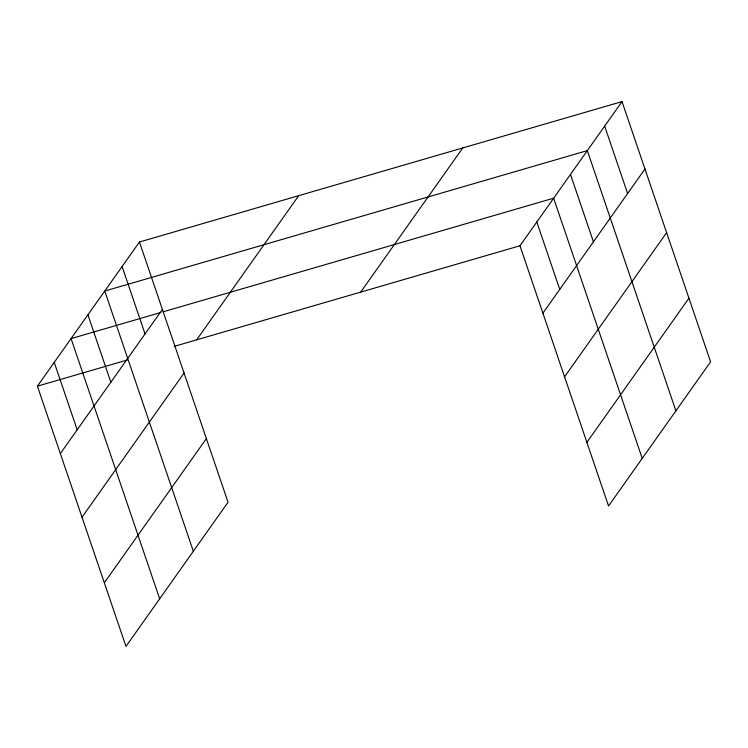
<?xml version="1.0" encoding="UTF-8"?>
<svg xmlns="http://www.w3.org/2000/svg" width="748" height="748" viewBox="0 0 748 748"><rect width="100%" height="100%" fill="white"/><g stroke="black" fill="none" stroke-linecap="round" stroke-linejoin="round"><path stroke-width="1.12" d="M139.455 242.015L228.037 502.226L125.982 646.394L37.4 386.174L139.455 242.015L622.018 101.606L710.6 361.826L608.545 505.985L519.963 245.774L622.018 101.606M60.345 453.587L162.4 309.42M196.649 339.844L298.695 195.677M82.009 517.214L184.064 373.046M104.327 582.767L206.383 438.599M360.714 292.103L462.769 147.936M542.908 313.188L644.963 169.02M564.572 376.805L666.627 232.647M586.881 442.358L688.936 298.2M160.792 312.496L71.079 338.601L159.661 598.821M163.036 311.851L553.642 198.192L642.223 458.412M37.4 386.174L127.113 360.078M174.219 346.371L519.963 245.774M604.665 126.113L627.619 193.526M675.902 410.839L587.32 150.619L104.757 291.028L193.339 551.248M570.481 174.406L593.426 241.819M536.802 221.988L559.747 289.392M122.102 266.522L145.056 333.935M87.918 314.815L110.863 382.228M54.239 362.387L77.184 429.801"/></g></svg>
